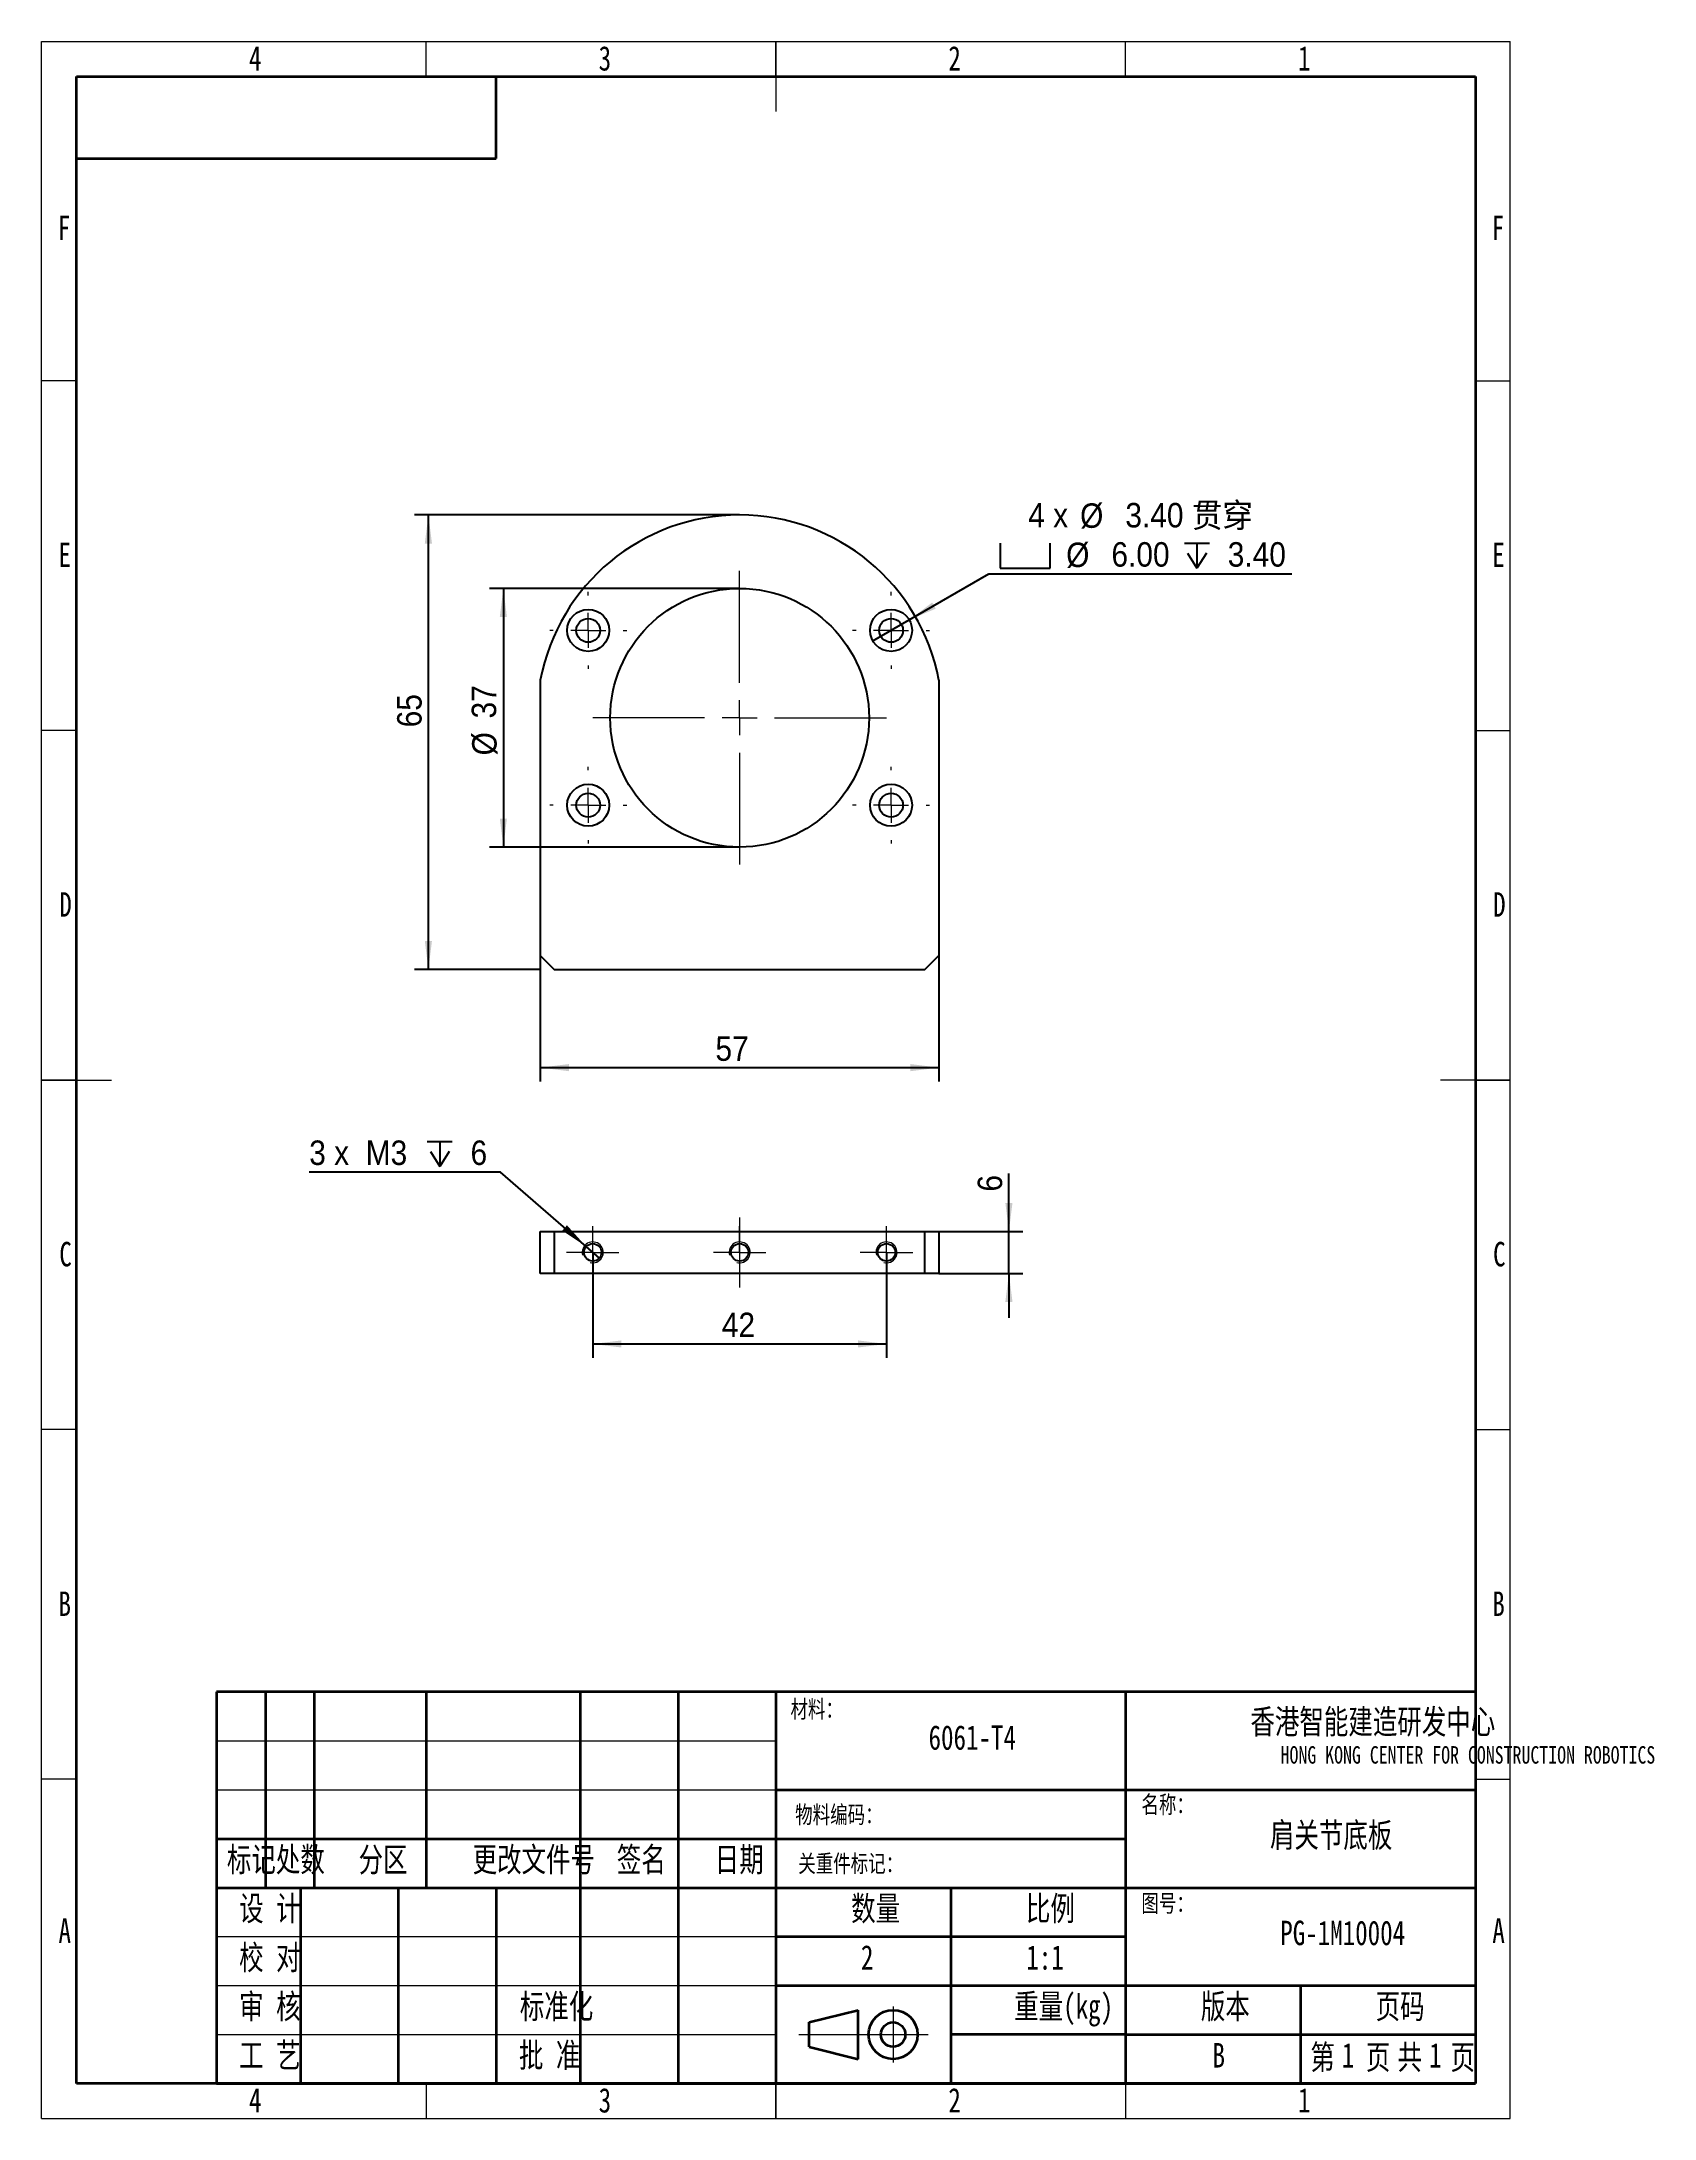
# Model space of a CAD drawing. Header units: millimetres. Extents: x 0 to 231, y 0 to 297.
import ezdxf

# ---------------------------------------------------------------- set-up
doc = ezdxf.new("R2010")
doc.units = ezdxf.units.MM
doc.linetypes.add('CENTERX2', pattern=[20.32, 12.7, -2.54, 2.54, -2.54])
doc.layers.add('中心线层', color=1, linetype='CENTERX2')
doc.layers.add('细实线层', color=7, linetype='Continuous')
for name, color, linetype, lineweight in [('标注层', 5, 'Continuous', 25), ('粗实线层', 7, 'Continuous', 25), ('轮廓实线层', 7, 'Continuous', 50)]:
    doc.layers.add(name, color=color, linetype=linetype, lineweight=lineweight)
doc.styles.add('SLDTEXTSTYLE1', font='HYSWLONGFANGSONG.TTF', dxfattribs={"bigfont": 'bigfont'})
doc.styles.add('SLDTEXTSTYLE2', font='HYSWLONGFANGSONG.TTF')
doc.styles.add('SLDTEXTSTYLE3', font='GOTHIC.TTF', dxfattribs={"width": 0.913})
doc.styles.add('SLDTEXTSTYLE4', font='GOTHIC.TTF', dxfattribs={"width": 0.913, "bigfont": 'bigfont'})
doc.dimstyles.new('SLDDIMSTYLE0', dxfattribs={"dimtxt": 3.5, "dimasz": 4.08, "dimexe": 0, "dimexo": 0.0625, "dimgap": 0.875, "dimtad": 1, "dimdec": 0, "dimrnd": 1e-09, "dimzin": 12, "dimdsep": 46, "dimtxsty": 'SLDTEXTSTYLE3', "dimsah": 1, "dimcen": 0.09, "dimadec": 0, "dimazin": 3, "dimtfac": 1, "dimtdec": 0, "dimtofl": 0, "dimtmove": 0, "dimatfit": 3, "dimfxl": 1, "dimfrac": 2, "dimtolj": 1, "dimtzin": 12, "dimarcsym": 0})
doc.dimstyles.new('SLDDIMSTYLE1', dxfattribs={"dimtxt": 3.5, "dimasz": 4.08, "dimexe": 0, "dimexo": 0.0625, "dimgap": 0.875, "dimtad": 0, "dimtih": 1, "dimtoh": 1, "dimrnd": 1e-09, "dimzin": 4, "dimdsep": 46, "dimtxsty": 'SLDTEXTSTYLE3', "dimblk1": 'NONE', "dimsah": 1, "dimcen": 0, "dimadec": 0, "dimazin": 1, "dimtfac": 1, "dimtmove": 0, "dimatfit": 3, "dimldrblk": 'NONE', "dimfxl": 1, "dimfrac": 2, "dimtolj": 1, "dimtzin": 12, "dimarcsym": 0})
doc.dimstyles.new('SLDDIMSTYLE2', dxfattribs={"dimtxt": 3.5, "dimasz": 4.08, "dimexe": 0, "dimexo": 0.0625, "dimgap": 0.875, "dimtad": 1, "dimdec": 0, "dimrnd": 1e-09, "dimzin": 12, "dimdsep": 46, "dimtxsty": 'SLDTEXTSTYLE3', "dimsah": 1, "dimcen": 0.09, "dimadec": 0, "dimazin": 3, "dimtfac": 1, "dimtdec": 0, "dimtmove": 0, "dimatfit": 0, "dimfxl": 1, "dimfrac": 2, "dimtolj": 1, "dimtzin": 12, "dimarcsym": 0})
doc.dimstyles.new('SLDDIMSTYLE3', dxfattribs={"dimtxt": 3.5, "dimasz": 4.08, "dimexe": 0, "dimexo": 0.0625, "dimgap": 0.875, "dimtad": 0, "dimtih": 1, "dimtoh": 1, "dimdec": 6, "dimrnd": 1e-09, "dimzin": 12, "dimdsep": 46, "dimtxsty": 'SLDTEXTSTYLE3', "dimblk1": 'NONE', "dimsah": 1, "dimcen": 0, "dimadec": 0, "dimazin": 3, "dimtfac": 1, "dimtmove": 0, "dimatfit": 3, "dimldrblk": 'NONE', "dimfxl": 1, "dimfrac": 2, "dimtolj": 1, "dimtzin": 12, "dimarcsym": 0})

# ---------------------------------------------------------------- blocks, each defined once
blk = doc.blocks.new('_D')
at = {"layer": '标注层'}
for p, q in [((99.81, 229.3), (53.31, 229.3)), ((55.31, 164.3), (55.31, 229.3)), ((71.31, 164.3), (53.31, 164.3))]:
    blk.add_line(p, q, dxfattribs=at)
for points in [[(55.31, 229.3), (54.8, 225.22), (55.82, 225.22)], [(55.31, 164.3), (55.82, 168.38), (54.8, 168.38)]]:
    blk.add_solid(points, dxfattribs=at)
at = {"layer": '标注层', "insert": (50.84, 198.93), "char_height": 3.5, "attachment_point": 1, "rotation": 90, "style": 'SLDTEXTSTYLE3'}
blk.add_mtext('65', dxfattribs=at)
blk = doc.blocks.new('SW_SYMBOL_HOLE_SPOT')
at = {"layer": '标注层', "color": 0}
for p, q in [((0, 875), (0, 75)), ((1600, 75), (1600, 875)), ((0, 75), (1600, 75))]:
    blk.add_line(p, q, dxfattribs=at)
blk = doc.blocks.new('SW_SYMBOL_HOLE_DEPTH')
at = {"layer": '标注层', "color": 0}
for p, q in [((0, 875), (800, 875)), ((400, 875), (400, 75)), ((100, 555), (400, 75)), ((700, 555), (400, 75))]:
    blk.add_line(p, q, dxfattribs=at)
blk = doc.blocks.new('_D_1')
at = {"layer": '标注层'}
for p, q in [((124.06, 214.3), (135.46, 220.88)), ((135.46, 220.88), (178.76, 220.88)), ((118.86, 211.3), (124.06, 214.3))]:
    blk.add_line(p, q, dxfattribs=at)
blk.add_solid([(124.06, 214.3), (127.85, 215.9), (127.34, 216.78)], dxfattribs=at)
at = {"layer": '标注层', "xscale": 0.0044707031, "yscale": 0.0044707031, "zscale": 0.0044707031}
for name, p in [('SW_SYMBOL_HOLE_SPOT', (137.05, 221.37)), ('SW_SYMBOL_HOLE_DEPTH', (163.41, 221.37))]:
    blk.add_blockref(name, p, dxfattribs=at)
at = {"layer": '标注层', "char_height": 3.5, "attachment_point": 1}
for s, insert, style in [('4 x ', (141.07, 231.02), 'SLDTEXTSTYLE3'), ('%%c', (148.49, 230.96), 'SLDTEXTSTYLE3'), (' 3.40 贯穿', (153.77, 231.02), 'SLDTEXTSTYLE4'), ('%%c', (146.5, 225.35), 'SLDTEXTSTYLE3'), (' 6.00 ', (151.78, 225.41), 'SLDTEXTSTYLE3'), (' 3.40', (168.41, 225.41), 'SLDTEXTSTYLE3')]:
    blk.add_mtext(s, dxfattribs=dict(at, insert=insert, style=style))
blk = doc.blocks.new('_None')
blk = doc.blocks.new('_D_2')
at = {"layer": '标注层'}
for p, q in [((71.31, 166.3), (71.31, 148.27)), ((128.31, 166.3), (128.31, 148.27)), ((71.31, 150.27), (128.31, 150.27))]:
    blk.add_line(p, q, dxfattribs=at)
for points in [[(71.31, 150.27), (75.39, 149.76), (75.39, 150.78)], [(128.31, 150.27), (124.23, 150.78), (124.23, 149.76)]]:
    blk.add_solid(points, dxfattribs=at)
at = {"layer": '标注层', "insert": (96.35, 154.74), "char_height": 3.5, "attachment_point": 1, "style": 'SLDTEXTSTYLE3'}
blk.add_mtext('57', dxfattribs=at)
blk = doc.blocks.new('_D_3')
at = {"layer": '标注层'}
for p, q in [((99.81, 218.8), (64.03, 218.8)), ((66.03, 218.8), (66.03, 181.8)), ((99.81, 181.8), (64.03, 181.8))]:
    blk.add_line(p, q, dxfattribs=at)
for points in [[(66.03, 218.8), (65.52, 214.72), (66.53, 214.72)], [(66.03, 181.8), (66.53, 185.88), (65.52, 185.88)]]:
    blk.add_solid(points, dxfattribs=at)
at = {"layer": '标注层', "char_height": 3.5, "attachment_point": 1, "rotation": 90, "style": 'SLDTEXTSTYLE3'}
for s, insert in [('37', (61.5, 200.2)), ('%%c', (61.56, 194.92))]:
    blk.add_mtext(s, dxfattribs=dict(at, insert=insert))
blk = doc.blocks.new('SW_CENTERMARKSYMBOL_0')
at = {"color": 0, "linetype": 'Continuous', "lineweight": 18}
for p, q in [((0, 5), (0, 21)), ((-5, 0), (-21, 0)), ((0, 0), (-2.5, 0)), ((0, 0), (0, 2.5)), ((0, 0), (0, -2.5)), ((0, 0), (2.5, 0)), ((5, 0), (21, 0)), ((0, -5), (0, -21))]:
    blk.add_line(p, q, dxfattribs=at)
blk = doc.blocks.new('SW_CENTERMARKSYMBOL_1')
at = {"color": 0, "linetype": 'Continuous', "lineweight": 18}
for p, q in [((0, 5), (0, 5.5)), ((-5, 0), (-5.5, 0)), ((0, 0), (-2.5, 0)), ((0, 0), (0, 2.5)), ((0, 0), (0, -2.5)), ((0, 0), (2.5, 0)), ((5, 0), (5.5, 0)), ((0, -5), (0, -5.5))]:
    blk.add_line(p, q, dxfattribs=at)
blk = doc.blocks.new('SW_CENTERMARKSYMBOL_2')
at = {"color": 0, "linetype": 'Continuous', "lineweight": 18}
for p, q in [((0, 5), (0, 5.5)), ((-5, 0), (-5.5, 0)), ((0, 0), (-2.5, 0)), ((0, 0), (0, 2.5)), ((0, 0), (0, -2.5)), ((0, 0), (2.5, 0)), ((5, 0), (5.5, 0)), ((0, -5), (0, -5.5))]:
    blk.add_line(p, q, dxfattribs=at)
blk = doc.blocks.new('SW_CENTERMARKSYMBOL_3')
at = {"color": 0, "linetype": 'Continuous', "lineweight": 18}
for p, q in [((0, 5), (0, 5.5)), ((-5, 0), (-5.5, 0)), ((0, 0), (-2.5, 0)), ((0, 0), (0, 2.5)), ((0, 0), (0, -2.5)), ((0, 0), (2.5, 0)), ((5, 0), (5.5, 0)), ((0, -5), (0, -5.5))]:
    blk.add_line(p, q, dxfattribs=at)
blk = doc.blocks.new('SW_CENTERMARKSYMBOL_4')
at = {"color": 0, "linetype": 'Continuous', "lineweight": 18}
for p, q in [((0, 5), (0, 5.5)), ((-5, 0), (-5.5, 0)), ((0, 0), (-2.5, 0)), ((0, 0), (0, 2.5)), ((0, 0), (0, -2.5)), ((0, 0), (2.5, 0)), ((5, 0), (5.5, 0)), ((0, -5), (0, -5.5))]:
    blk.add_line(p, q, dxfattribs=at)
blk = doc.blocks.new('_D_4')
at = {"layer": '标注层'}
for p, q in [((138.31, 126.85), (138.31, 135.13)), ((128.31, 126.85), (140.31, 126.85)), ((138.31, 120.85), (138.31, 126.85)), ((128.31, 120.85), (140.31, 120.85)), ((138.31, 120.85), (138.31, 114.5))]:
    blk.add_line(p, q, dxfattribs=at)
for points in [[(138.31, 126.85), (138.82, 130.93), (137.8, 130.93)], [(138.31, 120.85), (137.8, 116.77), (138.82, 116.77)]]:
    blk.add_solid(points, dxfattribs=at)
at = {"layer": '标注层', "insert": (133.84, 132.54), "char_height": 3.5, "attachment_point": 1, "rotation": 90, "style": 'SLDTEXTSTYLE3'}
blk.add_mtext('6', dxfattribs=at)
blk = doc.blocks.new('_D_5')
at = {"layer": '标注层'}
for p, q in [((78.81, 123.85), (78.81, 108.75)), ((120.81, 123.85), (120.81, 108.75)), ((78.81, 110.75), (120.81, 110.75))]:
    blk.add_line(p, q, dxfattribs=at)
for points in [[(78.81, 110.75), (82.89, 110.25), (82.89, 111.26)], [(120.81, 110.75), (116.73, 111.26), (116.73, 110.25)]]:
    blk.add_solid(points, dxfattribs=at)
at = {"layer": '标注层', "insert": (97.26, 115.23), "char_height": 3.5, "attachment_point": 1, "style": 'SLDTEXTSTYLE3'}
blk.add_mtext('42', dxfattribs=at)
blk = doc.blocks.new('_D_6')
at = {"layer": '标注层'}
for p, q in [((65.61, 135.32), (38.27, 135.32)), ((77.87, 124.67), (65.61, 135.32)), ((79.75, 123.03), (77.87, 124.67))]:
    blk.add_line(p, q, dxfattribs=at)
blk.add_solid([(77.87, 124.67), (75.12, 127.73), (74.45, 126.96)], dxfattribs=at)
at = {"layer": '标注层', "xscale": 0.0044707031, "yscale": 0.0044707031, "zscale": 0.0044707031}
blk.add_blockref('SW_SYMBOL_HOLE_DEPTH', (55.15, 135.81), dxfattribs=at)
at = {"layer": '标注层', "char_height": 3.5, "attachment_point": 1, "style": 'SLDTEXTSTYLE3'}
for s, insert in [('3 x  M3 ', (38.27, 139.85)), (' 6', (60.15, 139.85))]:
    blk.add_mtext(s, dxfattribs=dict(at, insert=insert))
blk = doc.blocks.new('SW_CENTERMARKSYMBOL_5')
at = {"color": 0, "linetype": 'Continuous', "lineweight": 18}
for p, q in [((0, 2.5), (0, 3.75)), ((-2.5, 0), (-3.75, 0)), ((0, 0), (-2.5, 0)), ((0, 0), (0, 2.5)), ((0, 0), (0, -2.5)), ((0, 0), (2.5, 0)), ((2.5, 0), (3.75, 0)), ((0, -2.5), (0, -3.75))]:
    blk.add_line(p, q, dxfattribs=at)
blk = doc.blocks.new('SW_CENTERMARKSYMBOL_6')
at = {"color": 0, "linetype": 'Continuous', "lineweight": 18}
for p, q in [((0, 2.5), (0, 3.75)), ((-2.5, 0), (-3.75, 0)), ((0, 0), (-2.5, 0)), ((0, 0), (0, 2.5)), ((0, 0), (0, -2.5)), ((0, 0), (2.5, 0)), ((2.5, 0), (3.75, 0)), ((0, -2.5), (0, -3.75))]:
    blk.add_line(p, q, dxfattribs=at)
blk = doc.blocks.new('SW_CENTERMARKSYMBOL_7')
at = {"color": 0, "linetype": 'Continuous', "lineweight": 18}
for p, q in [((0, 2.5), (0, 3.75)), ((-2.5, 0), (-3.75, 0)), ((0, 0), (-2.5, 0)), ((0, 0), (0, 2.5)), ((0, 0), (0, -2.5)), ((0, 0), (2.5, 0)), ((2.5, 0), (3.75, 0)), ((0, -2.5), (0, -3.75))]:
    blk.add_line(p, q, dxfattribs=at)

msp = doc.modelspace()

# ---------------------------------------------------------------- linework, layer by layer
at = {"color": 7, "linetype": 'Continuous', "lineweight": 18}
for p, q in [((0, 0), (0, 297)), ((0, 297), (210, 297)), ((210, 0), (210, 297)), ((0, 0), (210, 0))]:
    msp.add_line(p, q, dxfattribs=at)
at = {"color": 7, "linetype": 'Continuous', "lineweight": 25}
for p, q in [((71.3096351, 205.6596175), (71.3096351, 166.2977148)), ((128.3096351, 205.6596175), (128.3096351, 166.2977148)), ((71.3096351, 166.2977148), (73.3096351, 164.2977148)), ((73.3096351, 164.2977148), (126.3096351, 164.2977148)), ((126.3096351, 164.2977148), (128.3096351, 166.2977148)), ((71.3096351, 120.8463516), (71.3096351, 126.8463516)), ((71.3096351, 126.8463516), (73.3096351, 126.8463516)), ((73.3096351, 126.8463516), (73.3096351, 120.8463516)), ((73.3096351, 126.8463516), (126.3096351, 126.8463516)), ((126.3096351, 120.8463516), (126.3096351, 126.8463516)), ((126.3096351, 126.8463516), (128.3096351, 126.8463516)), ((128.3096351, 126.8463516), (128.3096351, 120.8463516)), ((73.3096351, 120.8463516), (71.3096351, 120.8463516)), ((126.3096351, 120.8463516), (73.3096351, 120.8463516)), ((128.3096351, 120.8463516), (126.3096351, 120.8463516))]:
    msp.add_line(p, q, dxfattribs=at)
for centre, radius in [((99.8096351, 200.2977148), 18.5), ((78.159, 212.7977148), 3), ((78.159, 212.7977148), 1.7), ((121.4602702, 212.7977148), 3), ((121.4602702, 212.7977148), 1.7), ((78.159, 187.7977148), 3), ((121.4602702, 187.7977148), 3), ((78.159, 187.7977148), 1.7), ((121.4602702, 187.7977148), 1.7), ((78.8096351, 123.8463516), 1.25), ((99.8096351, 123.8463516), 1.25), ((120.8096351, 123.8463516), 1.25)]:
    msp.add_circle(centre, radius, dxfattribs=at)
msp.add_arc((99.8096351, 200.2977148), 29, 10.654905484, 169.345094516, dxfattribs=at)
at = {"color": 7, "linetype": 'Continuous', "lineweight": 18}
for centre in [(78.8096351, 123.8463516), (99.8096351, 123.8463516), (120.8096351, 123.8463516)]:
    msp.add_arc(centre, 1.5, 255, 195, dxfattribs=at)
at = {"layer": '中心线层', "linetype": 'CENTERX2', "lineweight": 18}
msp.add_line((99.8096351, 128.8463516), (99.8096351, 118.8463516), dxfattribs=at)
at = {"layer": '粗实线层', "lineweight": 35}
for p, q in [((65, 280.27), (65, 292)), ((5, 280.27), (65, 280.27)), ((205, 61), (25, 61)), ((25, 61), (25, 5)), ((32, 61), (32, 33)), ((39, 61), (39, 33)), ((55, 61), (55, 33)), ((77, 61), (77, 33)), ((91, 61), (91, 5)), ((105, 61), (105, 5)), ((155, 61), (155, 5)), ((205, 61), (205, 5)), ((105, 47), (205, 47)), ((25, 40), (105, 40)), ((105, 40), (155, 40)), ((25, 33), (205, 33)), ((37, 33), (37, 5)), ((51, 33), (51, 5)), ((65, 33), (65, 5)), ((77, 33), (77, 5)), ((130, 33), (130, 5)), ((105, 26), (155, 26)), ((105, 19), (155, 19)), ((155, 19), (205, 19)), ((180, 19), (180, 5)), ((109.75, 13.75), (116.75, 15.5)), ((116.75, 8.5), (116.75, 15.5)), ((109.75, 10.25), (109.75, 13.75)), ((155, 12), (130, 12)), ((155, 12), (205, 12)), ((109.75, 10.25), (116.75, 8.5)), ((25, 5), (205, 5))]:
    msp.add_line(p, q, dxfattribs=at)
for radius in [3.5, 1.75]:
    msp.add_circle((121.75, 12), radius, dxfattribs=at)
at = {"layer": '细实线层', "lineweight": 18}
for p, q in [((25, 54), (105, 54)), ((25, 47), (105, 47)), ((25, 26), (105, 26)), ((25, 19), (105, 19)), ((25, 12), (105, 12)), ((108.25, 12), (126.75, 12))]:
    msp.add_line(p, q, dxfattribs=at)
at = {"layer": '细实线层', "linetype": 'CENTERX2', "lineweight": 18}
msp.add_line((121.75, 16), (121.75, 8), dxfattribs=at)
at = {"layer": '轮廓实线层', "linetype": 'Continuous', "lineweight": 18}
for p, q in [((55, 292), (55, 297)), ((105, 297.001), (105, 286.999)), ((105, 292), (105, 297)), ((155, 292), (155, 297)), ((5, 248.5), (0, 248.5)), ((205, 248.5), (210, 248.5)), ((5, 198.5), (0, 198.5)), ((205, 198.5), (210, 198.5)), ((-0.001, 148.5), (10.001, 148.5)), ((5, 148.5), (0, 148.5)), ((210.001, 148.5), (199.999, 148.5)), ((205, 148.5), (210, 148.5)), ((5, 98.5), (0, 98.5)), ((205, 98.5), (210, 98.5)), ((5, 48.5), (0, 48.5)), ((205, 48.5), (210, 48.5)), ((105, -0.001), (105, 10.001)), ((55, 5), (55, 0)), ((105, 5), (105, 0)), ((155, 5), (155, 0))]:
    msp.add_line(p, q, dxfattribs=at)
at = {"layer": '轮廓实线层', "linetype": 'Continuous', "lineweight": 35}
for p, q in [((5, 5), (5, 292)), ((5, 292), (205, 292)), ((205, 292), (205, 5)), ((205, 5), (5, 5))]:
    msp.add_line(p, q, dxfattribs=at)

# ---------------------------------------------------------------- block references
at = {"color": 7, "linetype": 'Continuous', "lineweight": 0}
for name, p in [('SW_CENTERMARKSYMBOL_0', (99.8096351, 200.2977148)), ('SW_CENTERMARKSYMBOL_4', (78.159, 212.7977148)), ('SW_CENTERMARKSYMBOL_3', (121.4602702, 212.7977148)), ('SW_CENTERMARKSYMBOL_1', (78.159, 187.7977148)), ('SW_CENTERMARKSYMBOL_2', (121.4602702, 187.7977148)), ('SW_CENTERMARKSYMBOL_7', (78.8096351, 123.8463516)), ('SW_CENTERMARKSYMBOL_6', (99.8096351, 123.8463516)), ('SW_CENTERMARKSYMBOL_5', (120.8096351, 123.8463516))]:
    msp.add_blockref(name, p, dxfattribs=at)

# ---------------------------------------------------------------- texts
at = {"layer": '细实线层', "attachment_point": 2}
for s, insert, char_height, style in [('材料：', (110.827288, 59.7918243), 2.5, 'SLDTEXTSTYLE1'), ('香港智能建造研发中心', (190.3406129, 58.4936546), 3.5, 'SLDTEXTSTYLE1'), ('6061-T4', (133.0697914, 56.2261892), 3.5, 'SLDTEXTSTYLE2'), ('  HONG KONG CENTER FOR CONSTRUCTION ROBOTICS', (202.6632022, 53.240927), 2.5, 'SLDTEXTSTYLE2'), ('物料编码：', (114.0017365, 44.7040213), 2.5, 'SLDTEXTSTYLE1'), ('名称：', (161.0032016, 46.1428728), 2.5, 'SLDTEXTSTYLE1'), ('肩关节底板', (184.3774306, 42.2844643), 3.5, 'SLDTEXTSTYLE1'), ('标记', (30.0000001, 38.7844643), 3.5, 'SLDTEXTSTYLE1'), ('处数', (37.0024306, 38.7844643), 3.5, 'SLDTEXTSTYLE1'), ('分区', (48.8344591, 38.76314), 3.5, 'SLDTEXTSTYLE1'), ('更改文件号', (70.3798609, 38.7844643), 3.5, 'SLDTEXTSTYLE1'), ('签名', (85.7500001, 38.7844643), 3.5, 'SLDTEXTSTYLE1'), ('日期', (99.7524306, 38.7844643), 3.5, 'SLDTEXTSTYLE1'), ('关重件标记：', (115.690117, 37.7040213), 2.5, 'SLDTEXTSTYLE1'), ('设 计', (32.6406249, 31.7844643), 3.5, 'SLDTEXTSTYLE1'), ('数量', (119.2548611, 31.7844643), 3.5, 'SLDTEXTSTYLE1'), ('比例', (144.2500001, 31.7844643), 3.5, 'SLDTEXTSTYLE1'), ('图号：', (161.0032016, 32.0283525), 2.5, 'SLDTEXTSTYLE1'), ('PG-1M10004', (186.0338539, 28.2844643), 3.5, 'SLDTEXTSTYLE2'), ('校 对', (32.6430557, 24.7844643), 3.5, 'SLDTEXTSTYLE1'), ('2', (118.0444444, 24.7844643), 3.5, 'SLDTEXTSTYLE2'), ('1:1', (143.4770834, 24.7844646), 3.5, 'SLDTEXTSTYLE2'), ('审 核', (32.6406249, 17.7844643), 3.5, 'SLDTEXTSTYLE1'), ('标准化', (73.6274308, 17.7844643), 3.5, 'SLDTEXTSTYLE1'), ('重量(kg)', (146.1374066, 17.7844643), 3.5, 'SLDTEXTSTYLE1'), ('版本', (169.2500001, 17.7844643), 3.5, 'SLDTEXTSTYLE1'), ('页码', (194.2500001, 17.7844643), 3.5, 'SLDTEXTSTYLE1'), ('工 艺', (32.6406249, 10.7844643), 3.5, 'SLDTEXTSTYLE1'), ('批 准', (72.6430557, 10.8108191), 3.5, 'SLDTEXTSTYLE1'), ('B', (168.3203125, 10.7844643), 3.5, 'SLDTEXTSTYLE2'), ('第', (183.1590318, 10.5175644), 3.5, 'SLDTEXTSTYLE1'), ('1', (186.7944444, 10.7844646), 3.5, 'SLDTEXTSTYLE2'), ('页', (191.1041532, 10.5175644), 3.5, 'SLDTEXTSTYLE1'), ('共', (195.6091046, 10.5175644), 3.5, 'SLDTEXTSTYLE1'), ('1', (199.2944444, 10.7844646), 3.5, 'SLDTEXTSTYLE2'), ('页', (203.1990448, 10.5175644), 3.5, 'SLDTEXTSTYLE1')]:
    msp.add_mtext(s, dxfattribs=dict(at, insert=insert, char_height=char_height, style=style))
at = {"layer": '轮廓实线层', "char_height": 3.5, "attachment_point": 2, "style": 'SLDTEXTSTYLE2'}
for s, insert in [('4', (30.5444444, 296.3517373)), ('3', (80.5444444, 296.3517373)), ('2', (130.5444444, 296.3517373)), ('1', (180.5444444, 296.3517373)), ('F', (3.2243055, 272.1017373)), ('F', (208.2243055, 272.1017373)), ('E', (3.3178819, 225.3517373)), ('E', (208.3178819, 225.3517373)), ('D', (3.4296875, 175.3517373)), ('D', (208.4296875, 175.3517373)), ('C', (3.4272569, 125.3517373)), ('C', (208.4272569, 125.3517373)), ('B', (3.3203125, 75.3517373)), ('B', (208.3203125, 75.3517373)), ('A', (3.3203125, 28.6017373)), ('A', (208.3203125, 28.6017373)), ('4', (30.5444444, 4.3517373)), ('3', (80.5444444, 4.3517373)), ('2', (130.5444444, 4.3517373)), ('1', (180.5444444, 4.3517373))]:
    msp.add_mtext(s, dxfattribs=dict(at, insert=insert))

# ---------------------------------------------------------------- dimensions: what is measured, and where the dimension line sits
at = {"layer": '标注层'}
for base, p1, p2, dimstyle, picture, middle in [((55.3096351, 229.2977148), (71.3096351, 164.2977148), (99.8096351, 229.2977148), 'SLDDIMSTYLE0', '_D', (55.3096351, 201.5157193)), ((138.3096351, 126.8463516), (128.3096351, 120.8463516), (128.3096351, 126.8463516), 'SLDDIMSTYLE2', '_D_4', (138.3096351, 133.8337715))]:
    dim = msp.add_linear_dim(base=base, p1=p1, p2=p2, angle=90, dimstyle=dimstyle, dxfattribs=at)
    dim.commit()
    dim.dimension.update_dxf_attribs({"geometry": picture, "text_midpoint": middle, "dimtype": 160})
dim = msp.add_diameter_dim_2p(p1=(118.862194, 211.2977148), p2=(124.0583464, 214.2977148), text='4 x <> 贯穿\\P{\\fGDT;v}%%c 6.00 {\\fGDT;x} 3.40\\P', dimstyle='SLDDIMSTYLE1', dxfattribs=at)
dim.commit()
dim.dimension.update_dxf_attribs({"geometry": '_D_1', "text_midpoint": (157.9053923, 226.4928258), "dimtype": 163})
dim = msp.add_linear_dim(base=(66.0263611, 181.7977148), p1=(99.8096351, 218.7977148), p2=(99.8096351, 181.7977148), angle=90, text='%%c<>', dimstyle='SLDDIMSTYLE0', dxfattribs=at)
dim.commit()
dim.dimension.update_dxf_attribs({"geometry": '_D_3', "text_midpoint": (66.0263611, 200.14602), "dimtype": 160})
for base, p1, p2, picture, middle in [((128.3096351, 150.2710306), (71.3096351, 166.2977148), (128.3096351, 166.2977148), '_D_2', (98.9360756, 150.2710306)), ((120.8096351, 110.7545896), (78.8096351, 123.8463516), (120.8096351, 123.8463516), '_D_5', (99.8444891, 110.7545896))]:
    dim = msp.add_linear_dim(base=base, p1=p1, p2=p2, dimstyle='SLDDIMSTYLE0', dxfattribs=at)
    dim.commit()
    dim.dimension.update_dxf_attribs({"geometry": picture, "text_midpoint": middle, "dimtype": 160})
dim = msp.add_diameter_dim_2p(p1=(79.7528114, 123.0260355), p2=(77.8664588, 124.6666677), text='3 x  M3 {\\fGDT;x} 6\\P', dimstyle='SLDDIMSTYLE3', override={"dimpost": '<>'}, dxfattribs=at)
dim.commit()
dim.dimension.update_dxf_attribs({"geometry": '_D_6', "text_midpoint": (51.1509089, 138.1272919), "dimtype": 163})

doc.saveas('drawing.dxf')
